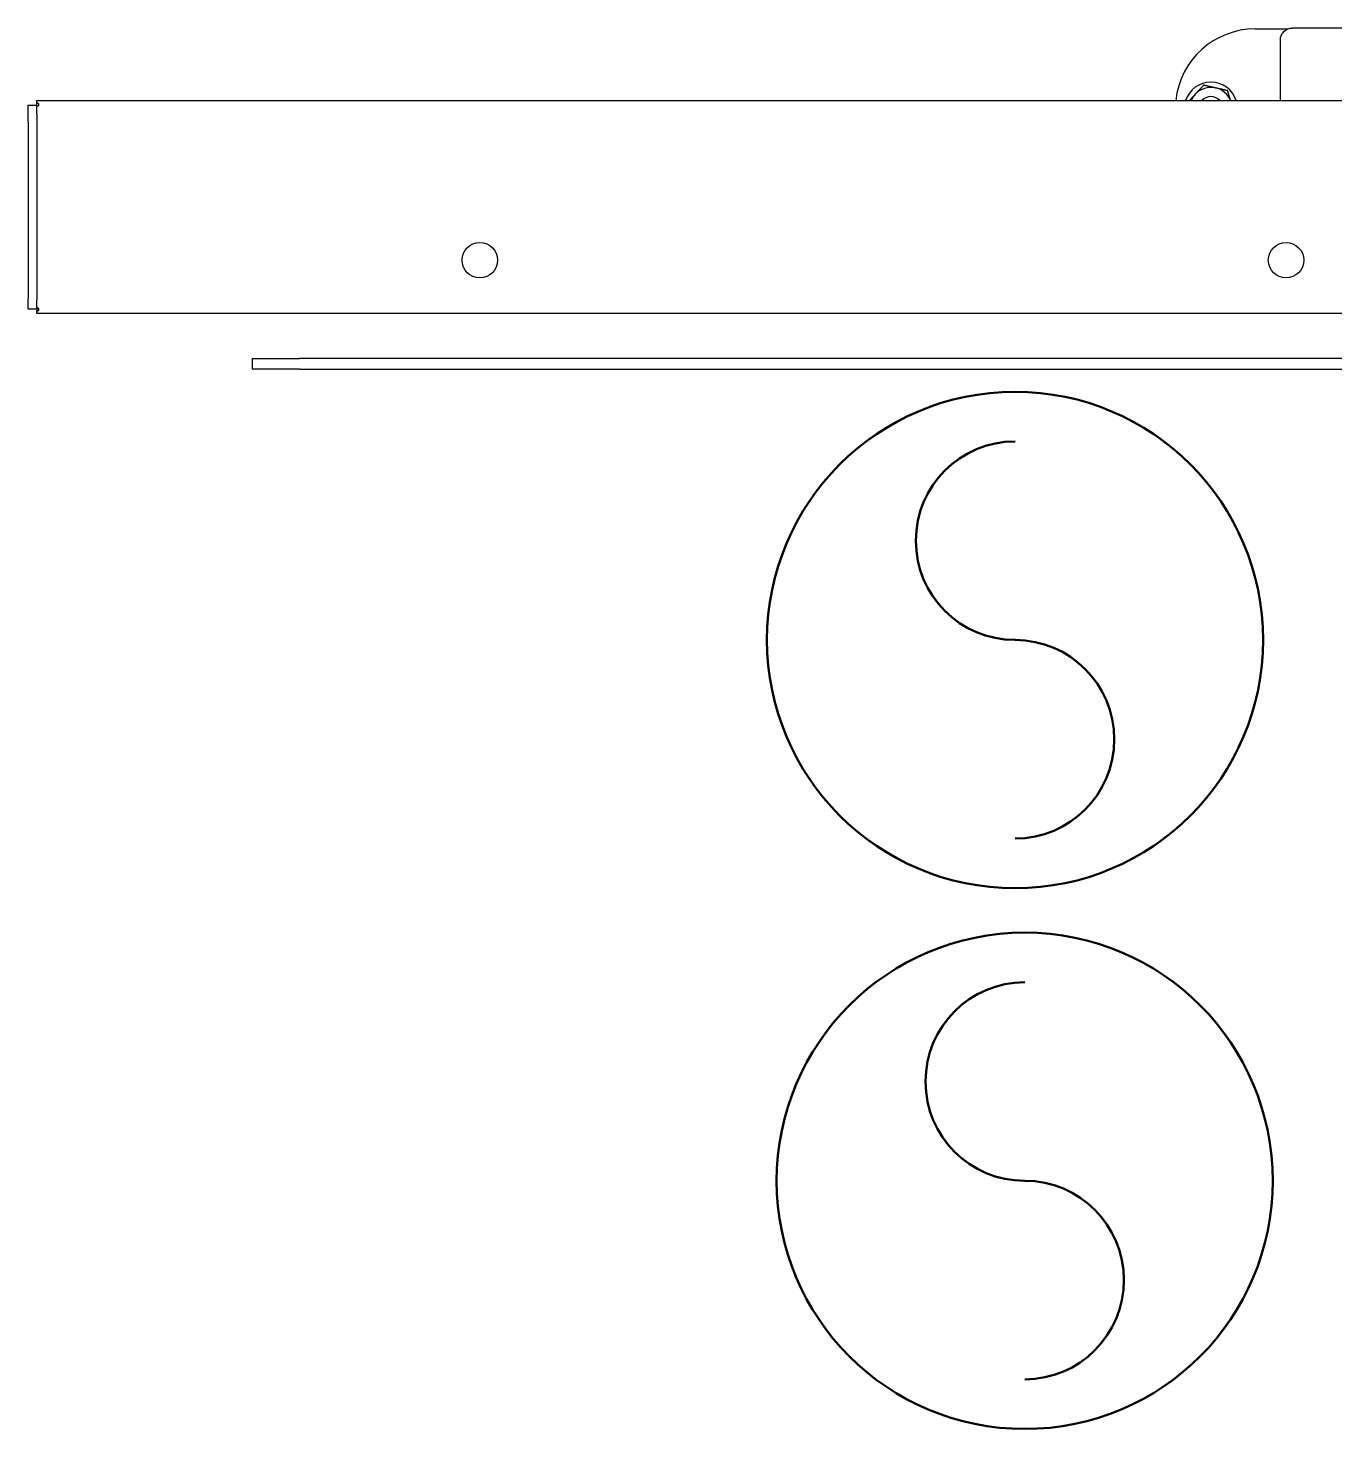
# Model space of a CAD drawing. Extents: x -3873 to 164127, y 7129 to 96529.
# Drawn here: x 52858 to 53596, y 45689 to 46479 of the extents above; entities that cross this region are included whole.
import ezdxf

# ---------------------------------------------------------------- set-up
doc = ezdxf.new("R2010")
doc.units = 0
doc.layers.add('CONSUMPTION', color=1, linetype='CONTINUOUS')
doc.layers.add('KROMEKA', color=1, linetype='CONTINUOUS')
doc.layers.add('LAYOUT Kromeka', color=1, linetype='CONTINUOUS', lineweight=5)
doc.layers.add('Sketch Geometry (ISO)', color=7, linetype='CONTINUOUS', lineweight=25)
doc.layers.get('CONSUMPTION').off()

# ---------------------------------------------------------------- blocks, each defined once
blk = doc.blocks.new('Motor')
at = {"layer": 'Sketch Geometry (ISO)', "color": 1, "lineweight": 50, "true_color": 0xff0000}
blk.add_circle((0, 0), 2, dxfattribs=at)
for centre, start, end in [((0.8, 0), 0, 180), ((-0.8, 0), 180, 0)]:
    blk.add_arc(centre, 0.8, start, end, dxfattribs=at)
blk = doc.blocks.new('KD21-ara_yolma-64')
at = {"layer": 'KROMEKA', "color": 0}
for p, q in [((4301.52, 1495), (4307.52, 1495)), ((4301.52, 1495), (4301.52, 1490)), ((4407.02, 1495), (4307.52, 1495)), ((4407.02, 1495), (4416.52, 1495)), ((4416.52, 1495), (4416.52, 1490)), ((4299, -760), (4299, 1490)), ((4299, 1490), (4300.23, 1490)), ((4302.32, 1490), (4300.23, 1490)), ((4302.32, 1490), (4306.4, 1490)), ((4411.62, 1490), (4306.4, 1490)), ((4411.62, 1490), (4415.7, 1490)), ((4415.7, 1490), (4417.79, 1490)), ((4417.79, 1490), (4419.02, 1490)), ((4419.02, 1490), (4419.02, -760)), ((4267.5, 1341.7), (4267.5, 1368.35)), ((4267.5, 1368.35), (4273.5, 1368.35)), ((4273.5, 1368.35), (4273.5, 1341.7)), ((4267.5, 1341.7), (4267.5, 635.97)), ((4273.5, 634.5), (4273.5, 1341.7)), ((4459.5, 802.41), (4459.5, 783.94)), ((4419.02, 788.17), (4453.6, 788.17)), ((4460, 597.93), (4460, 781.36))]:
    blk.add_line(p, q, dxfattribs=at)
for centre in [(4329, 1240), (4329, 785)]:
    blk.add_circle(centre, 10, dxfattribs=at)
for centre, radius, start, end in [((4414.5, 802.41), 45, 0, 84.23671), ((4414.5, 827.41), 15, 287.5331, 72.4669), ((4414.5, 827.41), 12, 47.22996, 67.87857), ((4414.5, 827.41), 6.77, 311.8491, 48.1509), ((4414.5, 827.41), 12, 347.22996, 47.22996), ((4414.5, 827.41), 12, 292.12143, 347.22996)]:
    blk.add_arc(centre, radius, start, end, dxfattribs=at)
for points, knots in [([(4302.32, 1490), (4302.32, 1489.95), (4302.32, 1489.87), (4302.28, 1489.73), (4302.25, 1489.67), (4302.19, 1489.55), (4302.15, 1489.49), (4302.04, 1489.35), (4301.95, 1489.27), (4301.73, 1489.13), (4301.6, 1489.07), (4301.36, 1489.01), (4301.25, 1489), (4301.03, 1489), (4300.92, 1489.02), (4300.67, 1489.11), (4300.55, 1489.2), (4300.4, 1489.39), (4300.34, 1489.48), (4300.28, 1489.63), (4300.26, 1489.69), (4300.24, 1489.79), (4300.24, 1489.83), (4300.23, 1489.91), (4300.23, 1489.96), (4300.23, 1490)], [0, 0, 0, 0, 0.0158099, 0.0158099, 0.0263793, 0.0263793, 0.0394497, 0.0394497, 0.0602505, 0.0602505, 0.084581, 0.084581, 0.1061004, 0.1061004, 0.1288517, 0.1288517, 0.1615166, 0.1615166, 0.180803, 0.180803, 0.1920874, 0.1920874, 0.198629, 0.198629, 0.2054737, 0.2054737, 0.2054737, 0.2054737]), ([(4417.79, 1490), (4417.79, 1489.95), (4417.79, 1489.87), (4417.76, 1489.73), (4417.75, 1489.67), (4417.71, 1489.55), (4417.68, 1489.49), (4417.59, 1489.35), (4417.53, 1489.27), (4417.36, 1489.12), (4417.24, 1489.06), (4416.92, 1488.99), (4416.73, 1488.99), (4416.42, 1489.07), (4416.31, 1489.12), (4416.08, 1489.26), (4415.98, 1489.35), (4415.84, 1489.53), (4415.8, 1489.6), (4415.74, 1489.72), (4415.73, 1489.77), (4415.7, 1489.9), (4415.7, 1489.96), (4415.7, 1490)], [0, 0, 0, 0, 0.0158099, 0.0158099, 0.0263793, 0.0263793, 0.0394497, 0.0394497, 0.0616423, 0.0616423, 0.0927936, 0.0927936, 0.1321401, 0.1321401, 0.1550663, 0.1550663, 0.1802476, 0.1802476, 0.1967382, 0.1967382, 0.2069256, 0.2069256, 0.2216537, 0.2216537, 0.2216537, 0.2216537]), ([(4453.6, 788.17), (4454.95, 788.17), (4456.23, 787.69), (4457.6, 786.66), (4457.91, 786.36), (4459.34, 784.77), (4460, 783.06), (4460, 781.36)], [0, 0, 0, 0, 0.375, 0.375, 0.5, 0.5, 1, 1, 1, 1])]:
    blk.add_open_spline(points, degree=3, knots=knots, dxfattribs=at)
for points, weights in [([(4422.65, 836.22), (4420.9, 837.83), (4419.02, 839.57)], [1, 1.02776510368, 1.01490820556]), ([(4427.73, 831.51), (4425.01, 834.03), (4422.65, 836.22)], [1, 1.0379548495, 1]), ([(4426.2, 824.76), (4426.91, 827.89), (4427.73, 831.51)], [1, 1.0379548495, 1]), ([(4424.67, 818), (4425.49, 821.62), (4426.2, 824.76)], [1, 1.0379548495, 1]), ([(4419.02, 816.25), (4421.65, 817.06), (4424.67, 818)], [1.00977749249, 1.03219071436, 1])]:
    blk.add_rational_spline(points, weights, degree=2, dxfattribs=at)
at = {"layer": 'CONSUMPTION', "xscale": 70, "yscale": 70, "zscale": 70}
for p in [(4114.75, 937.93), (3809.65, 932.48)]:
    blk.add_blockref('Motor', p, dxfattribs=at)

msp = doc.modelspace()

# ---------------------------------------------------------------- block references
at = {"layer": 'LAYOUT Kromeka', "ltscale": 20, "rotation": 89.99999999999999}
msp.add_blockref('KD21-ara_yolma-64', (54353.46, 42019.41), dxfattribs=at)

doc.saveas('drawing.dxf')
